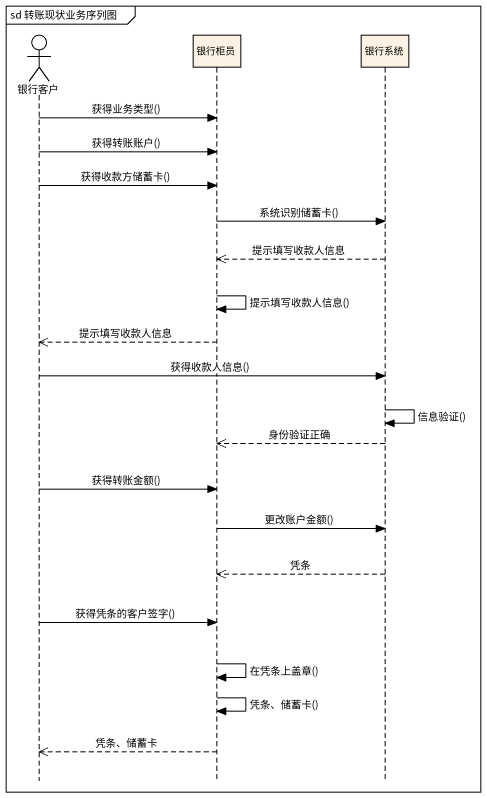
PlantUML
@startuml
mainframe sd 转账现状业务序列图
hide footbox
actor 银行客户
participant 银行柜员
participant 银行系统

银行客户 -> 银行柜员 : 获得业务类型()
银行客户 -> 银行柜员 : 获得转账账户()
银行客户 -> 银行柜员 : 获得收款方储蓄卡()
银行柜员 -> 银行系统 : 系统识别储蓄卡()
银行系统 -->> 银行柜员 : 提示填写收款人信息
银行柜员 -> 银行柜员 : 提示填写收款人信息()
银行柜员 -->> 银行客户 : 提示填写收款人信息
银行客户 -> 银行系统 : 获得收款人信息()
银行系统 -> 银行系统 : 信息验证()
银行系统 -->> 银行柜员 : 身份验证正确
银行客户 -> 银行柜员 : 获得转账金额()
银行柜员 -> 银行系统 : 更改账户金额()
银行系统 -->> 银行柜员 : 凭条
银行客户 -> 银行柜员 : 获得凭条的客户签字()
银行柜员 -> 银行柜员 : 在凭条上盖章()
银行柜员 -> 银行柜员 : 凭条、储蓄卡()
银行柜员 -->> 银行客户 : 凭条、储蓄卡
@enduml
